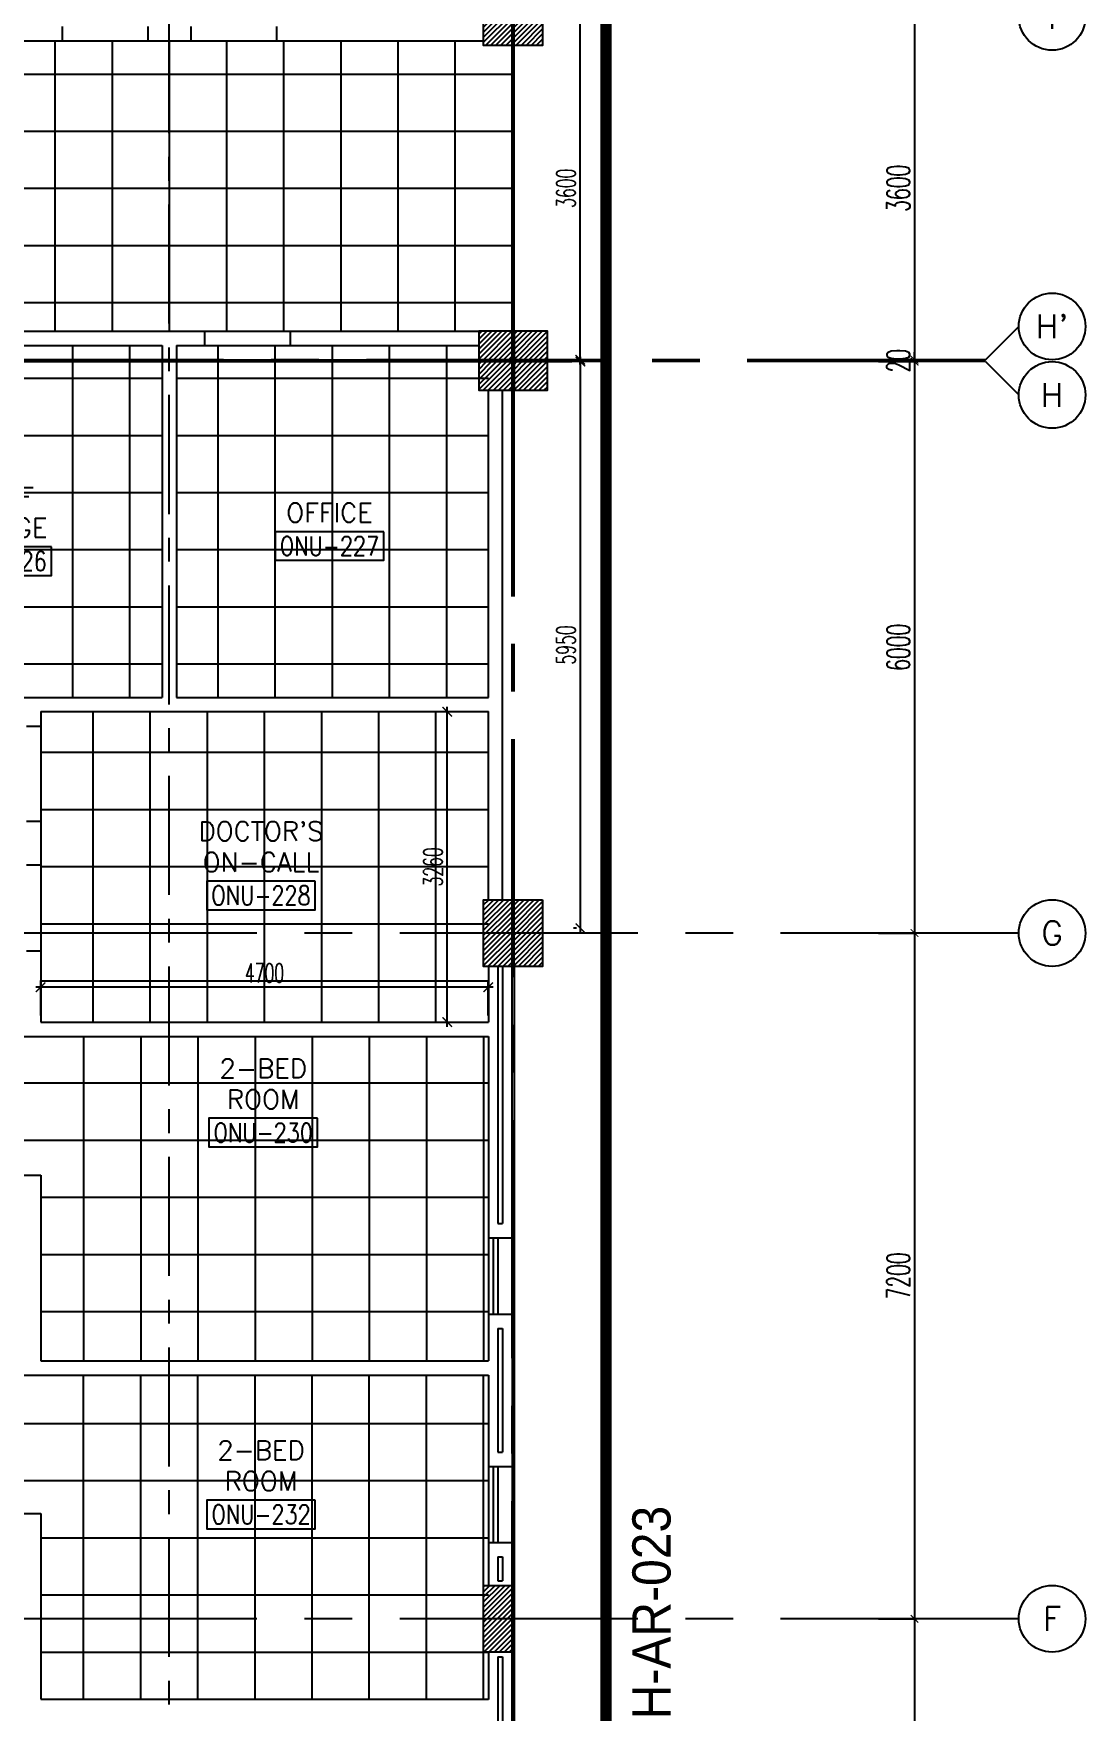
# Model space of a CAD drawing. Extents: x 88808.2 to 88899.2, y 39921.6 to 40001.1.
# Drawn here: x 88888.15 to 88899.19, y 39941.91 to 39959.52 of the extents above; entities that cross this region are included whole.
import ezdxf
from ezdxf.enums import TextEntityAlignment as Align

# ---------------------------------------------------------------- set-up
doc = ezdxf.new("R2010")
doc.units = 0
doc.header["$MEASUREMENT"] = 0
doc.header["$PDMODE"] = 34
for name, pattern in [('CENTER', [2, 1.25, -0.25, 0.25, -0.25]), ('CENTER2', [1.125, 0.75, -0.125, 0.125, -0.125]), ('CENTERX2', [4, 2.5, -0.5, 0.5, -0.5])]:
    doc.linetypes.add(name, pattern=pattern)
doc.layers.get('0').update_dxf_attribs({"color": 4, "linetype": 'CONTINUOUS'})
doc.layers.get('DEFPOINTS').update_dxf_attribs({"linetype": 'CONTINUOUS'})
for name, color, linetype in [('AX-CR', 2, 'CONTINUOUS'), ('AX-DIM', 4, 'CONTINUOUS'), ('AX-TXT', 2, 'CONTINUOUS'), ('AXES', 11, 'CENTERX2'), ('AXES1', 11, 'CENTER'), ('CEILING', 4, 'CONTINUOUS'), ('COL', 2, 'CONTINUOUS'), ('DIM', 4, 'CONTINUOUS'), ('EJ', 11, 'CONTINUOUS'), ('ELEV', 2, 'CONTINUOUS'), ('HAT', 11, 'CONTINUOUS'), ('INSUL', 4, 'CONTINUOUS'), ('RM-BOX', 11, 'CONTINUOUS'), ('RM-NAME', 11, 'CONTINUOUS'), ('RM-NO', 11, 'CONTINUOUS'), ('ROOF', 7, 'CONTINUOUS'), ('TXT1', 2, 'CONTINUOUS'), ('WALL', 2, 'CONTINUOUS'), ('WIN', 3, 'CONTINUOUS')]:
    doc.layers.add(name, color=color, linetype=linetype)
doc.styles.add('ROMANS', font='ROMANS.shx', dxfattribs={"width": 0.6})
doc.styles.add('TTXT', font='swisse.ttf', dxfattribs={"width": 0.6})
doc.dimstyles.new('DIM-OUT', dxfattribs={"dimscale": 0, "dimtxt": 0.24, "dimasz": 0.08, "dimexe": 0.02, "dimexo": 0.02, "dimgap": 0.05, "dimtad": 1, "dimdec": 0, "dimlfac": 1000, "dimzin": 0, "dimtxsty": 'ROMANS', "dimblk1": 'ARCHTICK', "dimblk2": 'ARCHTICK', "dimsah": 1, "dimcen": 0.01, "dimdle": 0.08, "dimclrd": 4, "dimclre": 4, "dimclrt": 2, "dimazin": 3, "dimtp": 2, "dimtm": 2, "dimtfac": 0.114286, "dimtdec": 0, "dimtix": 1, "dimtmove": 0, "dimatfit": 3, "dimtolj": 1, "dimtzin": 0})
doc.dimstyles.new('STANDARD_IN', dxfattribs={"dimtxt": 0.2, "dimasz": 0.1, "dimexe": 0.07, "dimexo": 0.07, "dimgap": 0.05, "dimtad": 1, "dimdec": 0, "dimlfac": 1000, "dimzin": 0, "dimtxsty": 'ROMANS', "dimblk": 'ARCHTICK', "dimcen": 0.05, "dimdle": 0.05, "dimclrd": 4, "dimclre": 4, "dimclrt": 2, "dimazin": 3, "dimtfac": 1, "dimtdec": 0, "dimtmove": 0, "dimatfit": 3, "dimtolj": 1, "dimtzin": 0})

# ---------------------------------------------------------------- blocks, each defined once
blk = doc.blocks.new('_ARCHTICK')
at = {"color": 0, "linetype": 'BYBLOCK', "const_width": 0.15}
blk.add_lwpolyline([(-0.5, -0.5), (0.5, 0.5)], dxfattribs=at)
blk = doc.blocks.new('*D159')
at = {"layer": 'DEFPOINTS', "color": 0, "linetype": 'CONTINUOUS'}
for p in [(88888.22, 39949.511), (88888.22, 39949.145), (88892.92, 39949.145)]:
    blk.add_point(p, dxfattribs=at)
at = {"layer": 'DIM', "color": 4, "linetype": 'CONTINUOUS'}
for p, q in [((88892.97, 39949.511), (88888.17, 39949.511)), ((88888.22, 39949.215), (88888.22, 39949.581)), ((88892.92, 39949.215), (88892.92, 39949.581))]:
    blk.add_line(p, q, dxfattribs=at)
at = {"layer": 'DIM', "color": 4, "linetype": 'CONTINUOUS', "xscale": 0.1, "yscale": 0.1, "zscale": 0.1, "rotation": 180}
blk.add_blockref('_ARCHTICK', (88888.22, 39949.511), dxfattribs=at)
at = {"layer": 'DIM', "color": 4, "linetype": 'CONTINUOUS', "xscale": 0.1, "yscale": 0.1, "zscale": 0.1}
blk.add_blockref('_ARCHTICK', (88892.92, 39949.511), dxfattribs=at)
at = {"layer": 'DIM', "color": 2, "linetype": 'CONTINUOUS', "insert": (88890.57, 39949.661), "char_height": 0.2, "attachment_point": 5, "style": 'ROMANS'}
blk.add_mtext('\\A1;4700', dxfattribs=at)
blk = doc.blocks.new('RM1')
at = {"layer": 'RM-BOX'}
blk.add_lwpolyline([(570, -200), (-570, -200), (-570, -500), (570, -500)], close=True, dxfattribs=at)
at = {"layer": 'RM-NAME', "style": 'ROMANS'}
blk.add_attdef('ROOMNAME1', text='', height=200, dxfattribs=at).set_placement((0, 324), align=Align.MIDDLE)
blk = doc.blocks.new('*D263')
at = {"layer": 'DEFPOINTS', "color": 0, "linetype": 'CONTINUOUS'}
for p in [(88893.886, 39959.7), (88894.095, 39959.7), (88894.095, 39956.1)]:
    blk.add_point(p, dxfattribs=at)
at = {"layer": 'DIM', "color": 4, "linetype": 'CONTINUOUS'}
for p, q in [((88894.025, 39959.7), (88893.816, 39959.7)), ((88893.886, 39956.05), (88893.886, 39959.75)), ((88894.025, 39956.1), (88893.816, 39956.1))]:
    blk.add_line(p, q, dxfattribs=at)
at = {"layer": 'DIM', "color": 4, "linetype": 'CONTINUOUS', "xscale": 0.1, "yscale": 0.1, "zscale": 0.1}
for p, rotation in [((88893.886, 39959.7), 90), ((88893.886, 39956.1), 270)]:
    blk.add_blockref('_ARCHTICK', p, dxfattribs=dict(at, rotation=rotation))
at = {"layer": 'DIM', "color": 2, "linetype": 'CONTINUOUS', "insert": (88893.736, 39957.9), "char_height": 0.2, "attachment_point": 5, "rotation": 90, "style": 'ROMANS'}
blk.add_mtext('\\A1;3600', dxfattribs=at)
blk = doc.blocks.new('*D264')
at = {"layer": 'DEFPOINTS', "color": 0, "linetype": 'CONTINUOUS'}
for p in [(88893.916, 39956.08), (88893.886, 39950.13), (88893.916, 39950.13)]:
    blk.add_point(p, dxfattribs=at)
at = {"layer": 'DIM', "color": 4, "linetype": 'CONTINUOUS'}
for p, q in [((88893.846, 39956.08), (88893.816, 39956.08)), ((88893.886, 39956.13), (88893.886, 39950.08)), ((88893.846, 39950.13), (88893.816, 39950.13))]:
    blk.add_line(p, q, dxfattribs=at)
at = {"layer": 'DIM', "color": 4, "linetype": 'CONTINUOUS', "xscale": 0.1, "yscale": 0.1, "zscale": 0.1}
for p, rotation in [((88893.886, 39956.08), 90), ((88893.886, 39950.13), 270)]:
    blk.add_blockref('_ARCHTICK', p, dxfattribs=dict(at, rotation=rotation))
at = {"layer": 'DIM', "color": 2, "linetype": 'CONTINUOUS', "insert": (88893.736, 39953.105), "char_height": 0.2, "attachment_point": 5, "rotation": 90, "style": 'ROMANS'}
blk.add_mtext('\\A1;5950', dxfattribs=at)
blk = doc.blocks.new('*D158')
at = {"layer": 'DEFPOINTS', "color": 0, "linetype": 'CONTINUOUS'}
for p in [(88891.996, 39952.405), (88892.489, 39952.405), (88892.242, 39949.145)]:
    blk.add_point(p, dxfattribs=at)
at = {"layer": 'DIM', "color": 4, "linetype": 'CONTINUOUS'}
for p, q in [((88892.066, 39952.405), (88892.559, 39952.405)), ((88892.489, 39949.095), (88892.489, 39952.455)), ((88892.312, 39949.145), (88892.559, 39949.145))]:
    blk.add_line(p, q, dxfattribs=at)
at = {"layer": 'DIM', "color": 4, "linetype": 'CONTINUOUS', "xscale": 0.1, "yscale": 0.1, "zscale": 0.1}
for p, rotation in [((88892.489, 39952.405), 90), ((88892.489, 39949.145), 270)]:
    blk.add_blockref('_ARCHTICK', p, dxfattribs=dict(at, rotation=rotation))
at = {"layer": 'DIM', "color": 2, "linetype": 'CONTINUOUS', "insert": (88892.339, 39950.775), "char_height": 0.2, "attachment_point": 5, "rotation": 90, "style": 'ROMANS'}
blk.add_mtext('\\A1;3260', dxfattribs=at)
blk = doc.blocks.new('C5V')
at = {"layer": 'HAT'}
h = blk.add_hatch(dxfattribs=at)
h.set_pattern_fill('ANSI31', color=256, scale=300, style=0)
h.set_pattern_definition([(45, (-249196.182, -54711.005), (-26.5165043, 26.5165043), [])])
h.paths.add_polyline_path([(-20, 600), (-320, 600), (-320, 300), (-20, 300)])
h.paths.add_polyline_path([(-20, 300), (-320, 300), (-320, 0), (-20, 0)])
h = blk.add_hatch(dxfattribs=at)
h.set_pattern_fill('ANSI31', color=256, scale=300, style=0)
h.set_pattern_definition([(45, (-248876.182, -54711.005), (-26.5165043, 26.5165043), [])])
h.paths.add_polyline_path([(300, 600), (0, 600), (0, 300), (300, 300)])
h.paths.add_polyline_path([(300, 300), (0, 300), (0, 0), (300, 0)])
at = {"layer": 'COL'}
for points in [[(-20, 600), (-20, 0), (-320, 0), (-320, 600)], [(300, 600), (300, 0), (0, 0), (0, 600)]]:
    blk.add_lwpolyline(points, close=True, dxfattribs=at)
blk = doc.blocks.new('C11')
at = {"layer": 'HAT'}
h = blk.add_hatch(dxfattribs=at)
h.set_pattern_fill('ANSI31', color=256, scale=300, style=0)
h.set_pattern_definition([(45, (-248556.182, -75061.005), (-26.5165043, 26.5165043), [])])
h.paths.add_polyline_path([(300, 700), (0, 700), (0, 350), (300, 350)])
h.paths.add_polyline_path([(300, 350), (0, 350), (0, 0), (300, 0)])
at = {"layer": 'COL'}
blk.add_lwpolyline([(300, 700), (300, 0), (0, 0), (0, 700)], close=True, dxfattribs=at)
blk = doc.blocks.new('C11D')
at = {"layer": 'COL', "linetype": 'BYBLOCK'}
for p in [(-320, 0), (0, 0)]:
    blk.add_blockref('C11', p, dxfattribs=at)
blk = doc.blocks.new('C7')
at = {"layer": 'HAT'}
h = blk.add_hatch(dxfattribs=at)
h.set_pattern_fill('ANSI31', color=256, scale=300, style=0)
h.set_pattern_definition([(45, (-248876.182, -51411.005), (-26.5165043, 26.5165043), [])])
h.paths.add_polyline_path([(350, 300), (250, 300), (0, 300), (0, 0), (350, 0)])
at = {"layer": 'COL'}
blk.add_lwpolyline([(0, 300), (0, 0), (350, 0), (350, 300)], close=True, dxfattribs=at)
blk = doc.blocks.new('*D255')
at = {"layer": 'AX-DIM', "color": 4}
for p, q in [((88897.395, 39956.1), (88897.395, 39956.18)), ((88897.015, 39956.1), (88897.415, 39956.1)), ((88897.015, 39956.08), (88897.415, 39956.08)), ((88897.395, 39956.1), (88897.395, 39956.08)), ((88897.395, 39956.08), (88897.395, 39956))]:
    blk.add_line(p, q, dxfattribs=at)
at = {"layer": 'DEFPOINTS', "color": 0}
for p in [(88896.995, 39956.1), (88896.995, 39956.08), (88897.395, 39956.08)]:
    blk.add_point(p, dxfattribs=at)
at = {"layer": 'AX-DIM', "color": 4, "xscale": 0.08, "yscale": 0.08, "zscale": 0.08}
for p, rotation in [((88897.395, 39956.1), 270), ((88897.395, 39956.08), 90)]:
    blk.add_blockref('_ARCHTICK', p, dxfattribs=dict(at, rotation=rotation))
at = {"layer": 'AX-DIM', "color": 2, "insert": (88897.225, 39956.09), "char_height": 0.24, "attachment_point": 5, "rotation": 90, "style": 'ROMANS'}
blk.add_mtext('\\A1;20', dxfattribs=at)
blk = doc.blocks.new('*D254')
at = {"layer": 'AX-DIM', "color": 4}
for p, q in [((88897.015, 39959.7), (88897.415, 39959.7)), ((88897.395, 39959.78), (88897.395, 39956.02)), ((88897.015, 39956.1), (88897.415, 39956.1))]:
    blk.add_line(p, q, dxfattribs=at)
at = {"layer": 'DEFPOINTS', "color": 0}
for p in [(88896.995, 39959.7), (88896.995, 39956.1), (88897.395, 39956.1)]:
    blk.add_point(p, dxfattribs=at)
at = {"layer": 'AX-DIM', "color": 4, "xscale": 0.08, "yscale": 0.08, "zscale": 0.08}
for p, rotation in [((88897.395, 39959.7), 90), ((88897.395, 39956.1), 270)]:
    blk.add_blockref('_ARCHTICK', p, dxfattribs=dict(at, rotation=rotation))
at = {"layer": 'AX-DIM', "color": 2, "insert": (88897.225, 39957.9), "char_height": 0.24, "attachment_point": 5, "rotation": 90, "style": 'ROMANS'}
blk.add_mtext('\\A1;3600', dxfattribs=at)
blk = doc.blocks.new('*D253')
at = {"layer": 'AX-DIM', "color": 4}
for p, q in [((88897.395, 39956.16), (88897.395, 39950)), ((88897.015, 39956.08), (88897.415, 39956.08)), ((88897.015, 39950.08), (88897.415, 39950.08))]:
    blk.add_line(p, q, dxfattribs=at)
at = {"layer": 'DEFPOINTS', "color": 0}
for p in [(88896.995, 39956.08), (88896.995, 39950.08), (88897.395, 39950.08)]:
    blk.add_point(p, dxfattribs=at)
at = {"layer": 'AX-DIM', "color": 4, "xscale": 0.08, "yscale": 0.08, "zscale": 0.08}
for p, rotation in [((88897.395, 39956.08), 90), ((88897.395, 39950.08), 270)]:
    blk.add_blockref('_ARCHTICK', p, dxfattribs=dict(at, rotation=rotation))
at = {"layer": 'AX-DIM', "color": 2, "insert": (88897.225, 39953.08), "char_height": 0.24, "attachment_point": 5, "rotation": 90, "style": 'ROMANS'}
blk.add_mtext('\\A1;6000', dxfattribs=at)
blk = doc.blocks.new('*D251')
at = {"layer": 'AX-DIM', "color": 4}
for p, q in [((88897.395, 39942.96), (88897.395, 39939.2)), ((88897.015, 39942.88), (88897.415, 39942.88)), ((88897.015, 39939.28), (88897.415, 39939.28))]:
    blk.add_line(p, q, dxfattribs=at)
at = {"layer": 'DEFPOINTS', "color": 0}
for p in [(88896.995, 39942.88), (88896.995, 39939.28), (88897.395, 39939.28)]:
    blk.add_point(p, dxfattribs=at)
at = {"layer": 'AX-DIM', "color": 4, "xscale": 0.08, "yscale": 0.08, "zscale": 0.08}
for p, rotation in [((88897.395, 39942.88), 90), ((88897.395, 39939.28), 270)]:
    blk.add_blockref('_ARCHTICK', p, dxfattribs=dict(at, rotation=rotation))
at = {"layer": 'AX-DIM', "color": 2, "insert": (88897.225, 39941.08), "char_height": 0.24, "attachment_point": 5, "rotation": 90, "style": 'ROMANS'}
blk.add_mtext('\\A1;3600', dxfattribs=at)
blk = doc.blocks.new('*D250')
at = {"layer": 'AX-DIM', "color": 4}
for p, q in [((88897.015, 39950.08), (88897.415, 39950.08)), ((88897.395, 39950.16), (88897.395, 39942.8)), ((88897.015, 39942.88), (88897.415, 39942.88))]:
    blk.add_line(p, q, dxfattribs=at)
at = {"layer": 'DEFPOINTS', "color": 0}
for p in [(88896.995, 39950.08), (88896.995, 39942.88), (88897.395, 39942.88)]:
    blk.add_point(p, dxfattribs=at)
at = {"layer": 'AX-DIM', "color": 4, "xscale": 0.08, "yscale": 0.08, "zscale": 0.08}
for p, rotation in [((88897.395, 39950.08), 90), ((88897.395, 39942.88), 270)]:
    blk.add_blockref('_ARCHTICK', p, dxfattribs=dict(at, rotation=rotation))
at = {"layer": 'AX-DIM', "color": 2, "insert": (88897.225, 39946.48), "char_height": 0.24, "attachment_point": 5, "rotation": 90, "style": 'ROMANS'}
blk.add_mtext('\\A1;7200', dxfattribs=at)
blk = doc.blocks.new('AXR')
at = {"layer": 'AX-CR'}
blk.add_circle((350, 0), 350, dxfattribs=at)

msp = doc.modelspace()

# ---------------------------------------------------------------- linework, layer by layer
at = {"layer": 'AXES'}
for p, q in [((88893.1703, 39921.6153), (88893.1703, 40000.0779)), ((88893.1903, 39921.6153), (88893.1903, 40000.0779)), ((88898.1394, 39956.0996), (88898.4894, 39956.4496)), ((88898.1394, 39956.0996), (88876.9703, 39956.0996)), ((88898.1394, 39956.0796), (88876.9703, 39956.0796)), ((88898.1394, 39956.0796), (88898.4894, 39955.7296)), ((88898.4894, 39950.0796), (88876.9703, 39950.0796)), ((88898.4894, 39942.8796), (88876.9703, 39942.8796))]:
    msp.add_line(p, q, dxfattribs=at)
at = {"layer": 'AXES1'}
msp.add_line((88889.5703, 39928.4796), (88889.5703, 39987.2996), dxfattribs=at)
at = {"layer": 'CEILING', "linetype": 'CONTINUOUS'}
for p, q in [((88888.3698, 39959.4496), (88888.3698, 39956.3996)), ((88888.9698, 39959.4496), (88888.9698, 39956.3996)), ((88889.5698, 39959.4496), (88889.5698, 39956.3996)), ((88890.1698, 39959.4496), (88890.1698, 39956.3996)), ((88890.7698, 39959.4496), (88890.7698, 39956.3996)), ((88891.3698, 39959.4496), (88891.3698, 39956.3996)), ((88891.9698, 39959.4496), (88891.9698, 39956.3996)), ((88892.5698, 39959.4496), (88892.5698, 39956.3996)), ((88893.1698, 39959.4496), (88893.1698, 39956.3996)), ((88888.5578, 39952.5546), (88888.5578, 39956.2496)), ((88889.1578, 39952.5546), (88889.1578, 39956.2496)), ((88890.0828, 39952.5546), (88890.0828, 39956.2496)), ((88890.6828, 39952.5546), (88890.6828, 39956.2496)), ((88891.2828, 39952.5546), (88891.2828, 39956.2496)), ((88891.8828, 39952.5546), (88891.8828, 39956.2496)), ((88892.4828, 39952.5546), (88892.4828, 39956.2496)), ((88889.4953, 39955.9021), (88886.2703, 39955.9021)), ((88892.9203, 39955.9021), (88889.6453, 39955.9021)), ((88889.4953, 39955.3021), (88885.8203, 39955.3021)), ((88892.9203, 39955.3021), (88889.6453, 39955.3021)), ((88889.4953, 39954.7021), (88885.8203, 39954.7021)), ((88892.9203, 39954.7021), (88889.6453, 39954.7021)), ((88889.4953, 39954.1021), (88885.8203, 39954.1021)), ((88892.9203, 39954.1021), (88889.6453, 39954.1021)), ((88889.4953, 39953.5021), (88885.8203, 39953.5021)), ((88892.9203, 39953.5021), (88889.6453, 39953.5021)), ((88889.4953, 39952.9021), (88885.8203, 39952.9021)), ((88892.9203, 39952.9021), (88889.6453, 39952.9021)), ((88888.7703, 39949.1446), (88888.7703, 39952.4046)), ((88889.3703, 39949.1446), (88889.3703, 39952.4046)), ((88889.9703, 39949.1446), (88889.9703, 39952.4046)), ((88890.5703, 39949.1446), (88890.5703, 39952.4046)), ((88891.1703, 39949.1446), (88891.1703, 39952.4046)), ((88891.7703, 39949.1446), (88891.7703, 39952.4046)), ((88892.3703, 39949.1446), (88892.3703, 39952.4046)), ((88892.9203, 39951.9746), (88888.2203, 39951.9746)), ((88892.9203, 39951.3746), (88888.2203, 39951.3746)), ((88892.9203, 39950.7746), (88888.2203, 39950.7746)), ((88892.9203, 39950.1746), (88888.2203, 39950.1746)), ((88892.9203, 39949.5746), (88888.2203, 39949.5746))]:
    msp.add_line(p, q, dxfattribs=at)
at = {"layer": 'CEILING', "linetype": 'BYBLOCK', "ltscale": 0.3}
for p, q in [((88851.1303, 39959.0996), (88893.1703, 39959.0996)), ((88850.18, 39958.4996), (88893.1703, 39958.4996)), ((88850.18, 39957.8996), (88893.1703, 39957.8996)), ((88850.18, 39957.2996), (88893.1703, 39957.2996)), ((88851.1303, 39956.6996), (88893.1703, 39956.6996)), ((88888.6703, 39948.9946), (88888.6703, 39945.5896)), ((88889.2703, 39948.9946), (88889.2703, 39945.5896)), ((88889.8703, 39948.9946), (88889.8703, 39945.5896)), ((88890.4703, 39948.9946), (88890.4703, 39945.5896)), ((88891.0703, 39948.9946), (88891.0703, 39945.5896)), ((88891.6703, 39948.9946), (88891.6703, 39945.5896)), ((88892.2703, 39948.9946), (88892.2703, 39945.5896)), ((88892.8703, 39948.9946), (88892.8703, 39945.5896)), ((88892.9203, 39948.5021), (88886.2703, 39948.5021)), ((88892.9203, 39947.9021), (88886.2703, 39947.9021)), ((88892.9203, 39947.3021), (88888.2203, 39947.3021)), ((88892.9203, 39946.7021), (88888.2203, 39946.7021)), ((88892.9203, 39946.1021), (88888.2203, 39946.1021)), ((88888.6703, 39942.0346), (88888.6703, 39945.4396)), ((88889.2703, 39942.0346), (88889.2703, 39945.4396)), ((88889.8703, 39942.0346), (88889.8703, 39945.4396)), ((88890.4703, 39942.0346), (88890.4703, 39945.4396)), ((88891.0703, 39942.0346), (88891.0703, 39945.4396)), ((88891.6703, 39942.0346), (88891.6703, 39945.4396)), ((88892.2703, 39942.0346), (88892.2703, 39945.4396)), ((88892.8703, 39942.0346), (88892.8703, 39945.4396)), ((88892.9203, 39944.9271), (88886.2703, 39944.9271)), ((88892.9203, 39944.3271), (88886.2703, 39944.3271)), ((88892.9203, 39943.7271), (88888.2203, 39943.7271)), ((88892.9203, 39943.1271), (88888.2203, 39943.1271)), ((88892.9203, 39942.5271), (88888.2203, 39942.5271))]:
    msp.add_line(p, q, dxfattribs=at)
at = {"layer": 'COL', "linetype": 'BYBLOCK'}
msp.add_line((88893.1703, 39956.3496), (88893.1703, 39955.8296), dxfattribs=at)
at = {"layer": 'EJ'}
for p, q in [((88893.1703, 39956.3496), (88893.1703, 39959.4496)), ((88893.1903, 39956.3496), (88893.1903, 39959.4496)), ((88818.4803, 39956.0996), (88893.7957, 39956.0996)), ((88818.4803, 39956.0796), (88893.7957, 39956.0796))]:
    msp.add_line(p, q, dxfattribs=at)
at = {"layer": 'ELEV', "linetype": 'CENTER2', "const_width": 0.12}
msp.add_lwpolyline([(88894.1545, 39926.0796), (88894.1545, 39989.6996)], dxfattribs=at)
at = {"layer": 'INSUL'}
for p, q in [((88893.0203, 39949.7296), (88893.0203, 39947.0296)), ((88893.0703, 39949.7296), (88893.0703, 39947.0296)), ((88893.0203, 39947.0296), (88893.0703, 39947.0296)), ((88893.0203, 39945.9296), (88893.0703, 39945.9296)), ((88893.0203, 39945.9296), (88893.0203, 39944.6296)), ((88893.0703, 39945.9296), (88893.0703, 39944.6296)), ((88893.0203, 39944.6296), (88893.0703, 39944.6296)), ((88893.0203, 39943.5296), (88893.0703, 39943.5296)), ((88893.0203, 39943.5296), (88893.0203, 39943.2796)), ((88893.0703, 39943.5296), (88893.0703, 39943.2796)), ((88893.0203, 39943.2796), (88893.0703, 39943.2796)), ((88893.0203, 39942.4796), (88893.0203, 39939.8296)), ((88893.0203, 39942.4796), (88893.0703, 39942.4796)), ((88893.0703, 39942.4796), (88893.0703, 39939.8296))]:
    msp.add_line(p, q, dxfattribs=at)
at = {"layer": 'ROOF'}
msp.add_line((88893.1903, 39949.7296), (88893.1903, 39936.0796), dxfattribs=at)
at = {"layer": 'WALL'}
for p, q in [((88888.4453, 39959.5996), (88888.4453, 39959.4496)), ((88889.3453, 39959.5996), (88889.3453, 39959.4496)), ((88889.7953, 39959.5996), (88889.7953, 39959.4496)), ((88890.6953, 39959.5996), (88890.6953, 39959.4496)), ((88886.2203, 39959.4496), (88889.3453, 39959.4496)), ((88889.3453, 39959.4496), (88889.7953, 39959.4496)), ((88889.7953, 39959.4496), (88892.8703, 39959.4496)), ((88892.9203, 39952.5546), (88892.9203, 39955.7796)), ((88893.0703, 39950.4296), (88893.0703, 39955.7796)), ((88892.9203, 39950.4296), (88892.9203, 39952.4046))]:
    msp.add_line(p, q, dxfattribs=at)
at = {"layer": 'WALL', "linetype": 'BYBLOCK'}
for p, q in [((88887.4703, 39956.3996), (88889.9384, 39956.3996)), ((88889.9384, 39956.3996), (88892.8203, 39956.3996)), ((88889.9384, 39956.3996), (88889.9384, 39956.2496)), ((88890.8384, 39956.3996), (88890.8384, 39956.2496)), ((88887.6703, 39956.2496), (88889.4953, 39956.2496)), ((88889.4953, 39956.2496), (88889.4953, 39952.5546)), ((88889.6453, 39956.2496), (88889.7805, 39956.2496)), ((88889.6453, 39956.2496), (88889.9384, 39956.2496)), ((88889.6453, 39956.2496), (88889.6453, 39952.5546)), ((88889.9384, 39956.2496), (88892.8169, 39956.2496)), ((88885.8203, 39952.5546), (88889.4953, 39952.5546)), ((88889.6453, 39952.5546), (88892.9203, 39952.5546)), ((88888.2203, 39952.4046), (88892.9203, 39952.4046)), ((88888.2203, 39952.4046), (88888.2203, 39952.2496)), ((88888.2203, 39952.2496), (88888.0703, 39952.2496)), ((88888.2203, 39952.2496), (88888.2203, 39951.0946)), ((88888.2203, 39951.2496), (88888.0703, 39951.2496)), ((88888.2203, 39951.0946), (88888.2203, 39950.7946)), ((88888.0703, 39950.7946), (88888.2203, 39950.7946)), ((88888.2203, 39950.7946), (88888.2203, 39949.1446)), ((88888.0703, 39949.8946), (88888.2203, 39949.8946)), ((88892.9203, 39949.7296), (88892.9203, 39949.1446)), ((88893.1703, 39946.8796), (88893.1703, 39949.7296)), ((88888.2203, 39949.1446), (88892.9203, 39949.1446)), ((88886.2703, 39948.9946), (88892.9203, 39948.9946)), ((88892.9203, 39948.9946), (88892.9203, 39946.8796)), ((88887.9703, 39947.5396), (88888.2203, 39947.5396)), ((88888.2203, 39947.5396), (88888.2203, 39945.5896)), ((88893.1669, 39947.0296), (88893.1703, 39947.0296)), ((88892.9203, 39946.8796), (88893.1703, 39946.8796)), ((88892.9203, 39946.0796), (88892.9203, 39945.5896)), ((88892.9203, 39946.0796), (88893.1703, 39946.0796)), ((88893.1703, 39946.0796), (88893.1703, 39944.4796)), ((88893.1669, 39945.9296), (88893.1703, 39945.9296)), ((88888.2203, 39945.5896), (88892.9203, 39945.5896)), ((88886.2703, 39945.4396), (88892.9203, 39945.4396)), ((88892.9203, 39945.4377), (88892.9203, 39944.4796)), ((88893.1669, 39944.6296), (88893.1703, 39944.6296)), ((88892.9203, 39944.4796), (88893.1703, 39944.4796)), ((88887.9703, 39943.9846), (88888.2203, 39943.9846)), ((88888.2203, 39943.9846), (88888.2203, 39942.0346)), ((88892.9203, 39943.6796), (88892.9203, 39943.2296)), ((88892.9203, 39943.6796), (88893.1703, 39943.6796)), ((88893.1703, 39943.6796), (88893.1703, 39939.6796)), ((88893.1669, 39943.5296), (88893.1703, 39943.5296)), ((88892.9203, 39942.5296), (88892.9203, 39942.0327)), ((88888.2203, 39942.0346), (88892.9203, 39942.0346))]:
    msp.add_line(p, q, dxfattribs=at)
at = {"layer": 'WIN'}
for p, q in [((88892.9203, 39946.8796), (88892.9203, 39946.0796)), ((88892.9703, 39946.8796), (88892.9703, 39946.0796)), ((88893.0203, 39946.8796), (88893.0203, 39946.0796)), ((88893.1703, 39946.8796), (88893.1703, 39946.0796)), ((88892.9203, 39944.4796), (88892.9203, 39943.6796)), ((88892.9703, 39944.4796), (88892.9703, 39943.6796)), ((88893.0203, 39944.4796), (88893.0203, 39943.6796)), ((88893.1703, 39944.4796), (88893.1703, 39943.6796))]:
    msp.add_line(p, q, dxfattribs=at)

# ---------------------------------------------------------------- block references
at = {"layer": 'AXES'}
ref = msp.add_blockref('AXR', (88898.4894, 39959.6996), dxfattribs=dict(at, xscale=0.001, yscale=0.001, zscale=0.001))
ref.add_attrib('AX', 'I', dxfattribs={"layer": 'AX-TXT', "height": 0.25, "style": 'ROMANS'}).set_placement((88898.8394, 39959.6996), align=Align.MIDDLE)
ref = msp.add_blockref('AXR', (88898.4894, 39956.4496), dxfattribs=dict(at, xscale=0.001, yscale=0.001, zscale=0.001))
ref.add_attrib('AX', "H'", dxfattribs={"layer": 'AX-TXT', "height": 0.25, "style": 'ROMANS'}).set_placement((88898.8394, 39956.4496), align=Align.MIDDLE)
ref = msp.add_blockref('AXR', (88898.4894, 39955.7296), dxfattribs=dict(at, xscale=0.001, yscale=0.001, zscale=0.001))
ref.add_attrib('AX', 'H', dxfattribs={"layer": 'AX-TXT', "height": 0.25, "style": 'ROMANS'}).set_placement((88898.8394, 39955.7296), align=Align.MIDDLE)
ref = msp.add_blockref('AXR', (88898.4894, 39950.0796), dxfattribs=dict(at, xscale=0.001, yscale=0.001, zscale=0.001))
ref.add_attrib('AX', 'G', dxfattribs={"layer": 'AX-TXT', "height": 0.25, "style": 'ROMANS'}).set_placement((88898.8394, 39950.0796), align=Align.MIDDLE)
ref = msp.add_blockref('AXR', (88898.4894, 39942.8796), dxfattribs=dict(at, xscale=0.001, yscale=0.001, zscale=0.001))
ref.add_attrib('AX', 'F', dxfattribs={"layer": 'AX-TXT', "height": 0.25, "style": 'ROMANS'}).set_placement((88898.8394, 39942.8796), align=Align.MIDDLE)
at = {"layer": 'COL', "xscale": 0.001, "yscale": 0.001, "zscale": 0.001}
for name, p in [('C5V', (88893.1903, 39959.3996)), ('C7', (88892.8203, 39956.0996)), ('C7', (88893.1903, 39956.0996)), ('C7', (88892.8203, 39955.7796)), ('C7', (88893.1903, 39955.7796)), ('C11D', (88893.1903, 39949.7296)), ('C11', (88892.8703, 39942.5296))]:
    msp.add_blockref(name, p, dxfattribs=at)
at = {"layer": 'RM-NO'}
ref = msp.add_blockref('RM1', (88887.763, 39954.3351), dxfattribs=dict(at, xscale=0.001, yscale=0.001, zscale=0.001))
ref.add_attrib('ROOMNO', 'ONU-226', dxfattribs={"height": 0.2, "style": 'ROMANS', "width": 0.8}).set_placement((88887.763, 39953.9851), align=Align.MIDDLE)
ref.add_attrib('ROOMNAME2', 'LOUNGE', dxfattribs={"layer": 'RM-NAME', "height": 0.2, "style": 'ROMANS'}).set_placement((88887.763, 39954.3351), align=Align.MIDDLE)
ref.add_attrib('ROOMNAME1', 'STAFF', dxfattribs={"layer": 'RM-NAME', "height": 0.2, "style": 'ROMANS'}).set_placement((88887.763, 39954.6589), align=Align.MIDDLE)
ref = msp.add_blockref('RM1', (88891.2522, 39954.4941), dxfattribs=dict(at, xscale=0.001, yscale=0.001, zscale=0.001))
ref.add_attrib('ROOMNO', 'ONU-227', dxfattribs={"height": 0.2, "style": 'ROMANS', "width": 0.8}).set_placement((88891.2522, 39954.1441), align=Align.MIDDLE)
ref.add_attrib('ROOMNAME2', 'OFFICE', dxfattribs={"layer": 'RM-NAME', "height": 0.2, "style": 'ROMANS'}).set_placement((88891.2522, 39954.4941), align=Align.MIDDLE)
ref = msp.add_blockref('RM1', (88890.5331, 39950.8255), dxfattribs=dict(at, xscale=0.001, yscale=0.001, zscale=0.001))
ref.add_attrib('ROOMNO', 'ONU-228', dxfattribs={"height": 0.2, "style": 'ROMANS', "width": 0.8}).set_placement((88890.5331, 39950.4755), align=Align.MIDDLE)
ref.add_attrib('ROOMNAME2', 'ON-CALL', dxfattribs={"layer": 'RM-NAME', "height": 0.2, "style": 'ROMANS'}).set_placement((88890.5331, 39950.8255), align=Align.MIDDLE)
ref.add_attrib('ROOMNAME1', " DOCTOR'S ", dxfattribs={"layer": 'RM-NAME', "height": 0.2, "style": 'ROMANS'}).set_placement((88890.5331, 39951.1494), align=Align.MIDDLE)
ref = msp.add_blockref('RM1', (88890.5564, 39948.3346), dxfattribs=dict(at, xscale=0.001, yscale=0.001, zscale=0.001))
ref.add_attrib('ROOMNO', 'ONU-230', dxfattribs={"height": 0.2, "style": 'ROMANS', "width": 0.8}).set_placement((88890.5564, 39947.9846), align=Align.MIDDLE)
ref.add_attrib('ROOMNAME2', 'ROOM', dxfattribs={"layer": 'RM-NAME', "height": 0.2, "style": 'ROMANS'}).set_placement((88890.5564, 39948.3346), align=Align.MIDDLE)
ref.add_attrib('ROOMNAME1', '2-BED', dxfattribs={"layer": 'RM-NAME', "height": 0.2, "style": 'ROMANS'}).set_placement((88890.5564, 39948.6584), align=Align.MIDDLE)
ref = msp.add_blockref('RM1', (88890.5337, 39944.3258), dxfattribs=dict(at, xscale=0.001, yscale=0.001, zscale=0.001))
ref.add_attrib('ROOMNO', 'ONU-232', dxfattribs={"height": 0.2, "style": 'ROMANS', "width": 0.8}).set_placement((88890.5337, 39943.9758), align=Align.MIDDLE)
ref.add_attrib('ROOMNAME2', 'ROOM', dxfattribs={"layer": 'RM-NAME', "height": 0.2, "style": 'ROMANS'}).set_placement((88890.5337, 39944.3258), align=Align.MIDDLE)
ref.add_attrib('ROOMNAME1', '2-BED', dxfattribs={"layer": 'RM-NAME', "height": 0.2, "style": 'ROMANS'}).set_placement((88890.5337, 39944.6496), align=Align.MIDDLE)

# ---------------------------------------------------------------- texts
at = {"layer": 'TXT1', "color": 6, "style": 'TTXT', "width": 0.9}
msp.add_text('CONTINUATION MATCHLINE TO DRAWING NO.MH-AR-023', height=0.401182, rotation=90, dxfattribs=at).set_placement((88894.8333, 39930.0561))

# ---------------------------------------------------------------- dimensions: what is measured, and where the dimension line sits
at = {"layer": 'AX-DIM'}
for base, p1, p2, picture, middle in [((88897.3951, 39956.0996), (88896.9951, 39959.6996), (88896.9951, 39956.0996), '*D254', (88897.2251, 39957.8996)), ((88897.3951, 39956.0796), (88896.9951, 39956.0996), (88896.9951, 39956.0796), '*D255', (88897.2251, 39956.0896)), ((88897.3951, 39950.0796), (88896.9951, 39956.0796), (88896.9951, 39950.0796), '*D253', (88897.2251, 39953.0796)), ((88897.3951, 39942.8796), (88896.9951, 39950.0796), (88896.9951, 39942.8796), '*D250', (88897.2251, 39946.4796)), ((88897.3951, 39939.2796), (88896.9951, 39942.8796), (88896.9951, 39939.2796), '*D251', (88897.2251, 39941.0796))]:
    dim = msp.add_linear_dim(base=base, p1=p1, p2=p2, angle=270, dimstyle='DIM-OUT', override={"dimscale": 1}, dxfattribs=at)
    dim.commit()
    dim.dimension.update_dxf_attribs({"geometry": picture, "text_midpoint": middle})
at = {"layer": 'DIM', "color": 0, "linetype": 'CONTINUOUS'}
for base, p1, p2, picture, middle in [((88893.8863, 39959.6996), (88894.0953, 39956.0996), (88894.0953, 39959.6996), '*D263', (88893.7363, 39957.8996)), ((88893.8863, 39950.1296), (88893.9162, 39956.0796), (88893.9162, 39950.1296), '*D264', (88893.7363, 39953.1046)), ((88892.489, 39952.4046), (88892.2415, 39949.1446), (88891.9959, 39952.4046), '*D158', (88892.339, 39950.7746))]:
    dim = msp.add_linear_dim(base=base, p1=p1, p2=p2, angle=90, dimstyle='STANDARD_IN', dxfattribs=at)
    dim.commit()
    dim.dimension.update_dxf_attribs({"geometry": picture, "text_midpoint": middle})
dim = msp.add_linear_dim(base=(88888.2203, 39949.5115), p1=(88892.9203, 39949.1446), p2=(88888.2203, 39949.1446), dimstyle='STANDARD_IN', dxfattribs=at)
dim.commit()
dim.dimension.update_dxf_attribs({"geometry": '*D159', "text_midpoint": (88890.5703, 39949.6615)})

doc.saveas('drawing.dxf')
